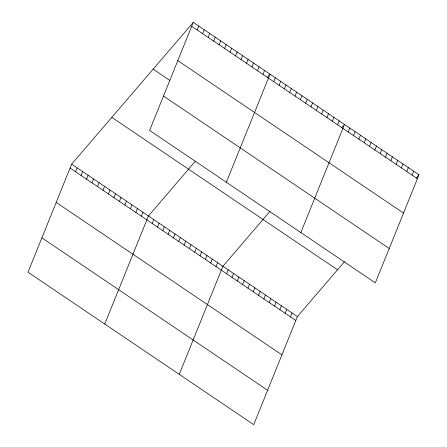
<?xml version="1.0" encoding="UTF-8"?>
<svg xmlns="http://www.w3.org/2000/svg" width="447" height="447" viewBox="0 0 447 447"><rect width="100%" height="100%" fill="white"/><g stroke="black" fill="none" stroke-linecap="round" stroke-linejoin="round"><path stroke-width="0.67" d="M193.272 22.35L149.605 130.423L375.329 282.856L418.99 174.788L193.272 22.35L71.671 164.144L28.01 272.212L253.728 424.65L297.395 316.577L344.408 261.752M75.571 171.76L77.152 167.843M81.052 175.464L82.634 171.547M86.534 179.163L88.12 175.252M92.015 182.868L93.602 178.951M97.496 186.572L99.083 182.655M102.983 190.271L104.564 186.354M108.465 193.976L110.046 190.059M113.946 197.675L115.527 193.758M119.427 201.379L121.008 197.462M124.909 205.078L126.49 201.161M197.172 29.971L198.753 26.055M130.39 208.783L131.971 204.866M202.653 33.67L204.234 29.753M135.871 212.481L137.452 208.565M208.134 37.375L209.716 33.458M141.353 216.186L142.934 212.269M213.616 41.074L215.197 37.157M104.754 324.041L148.415 215.974L195.434 161.143M219.097 44.778L220.678 40.861M152.153 223.483L153.74 219.566M224.578 48.477L226.16 44.56M157.478 227.076L159.059 223.159M230.06 52.182L231.641 48.265M162.797 230.669L164.379 226.752M235.541 55.881L237.128 51.964M168.117 234.262L169.698 230.345M241.022 59.585L242.609 55.668M173.436 237.854L175.017 233.937M246.509 63.284L248.091 59.373M178.755 241.447L180.342 237.53M251.991 66.989L253.572 63.072M184.08 245.04L185.661 241.123M257.472 70.693L259.053 66.776M189.399 248.633L190.981 244.716M262.953 74.392L264.535 70.475M194.719 252.225L196.3 248.308M226.35 182.247L270.016 74.18L267.177 77.487M200.038 255.818L201.625 251.901M273.754 81.689L275.335 77.772M205.363 259.411L206.944 255.494M279.073 85.282L280.655 81.365M210.682 263.004L212.264 259.087M284.393 88.875L285.979 84.958M216.002 266.596L217.583 262.68M289.717 92.468L291.299 88.551M179.241 374.346L222.902 266.272L269.921 211.448M295.037 96.06L296.618 92.143M226.64 273.787L228.227 269.871M300.356 99.653L301.937 95.736M231.965 277.38L233.546 273.463M305.675 103.246L307.262 99.329M237.284 280.973L238.866 277.056M311 106.839L312.582 102.922M242.604 284.566L244.185 280.649M316.32 110.431L317.901 106.515M247.923 288.159L249.51 284.242M321.639 114.024L323.22 110.107M253.248 291.751L254.829 287.834M326.958 117.617L328.539 113.7M258.567 295.344L260.148 291.427M332.277 121.21L333.864 117.293M263.886 298.937L265.468 295.02M337.602 124.808L339.184 120.891M269.206 302.53L270.787 298.613M300.842 232.552L344.503 124.484L341.664 127.792M274.525 306.122L276.112 302.206M348.241 131.994L349.822 128.077M279.85 309.715L281.431 305.798M353.56 135.586L355.147 131.669M285.169 313.308L286.75 309.391M358.885 139.179L360.466 135.262M290.489 316.901L292.07 312.984M364.204 142.772L365.786 138.855M369.524 146.365L371.105 142.448M374.843 149.957L376.424 146.04M380.162 153.55L381.749 149.633M385.487 157.143L387.068 153.226M390.807 160.736L392.388 156.819M396.126 164.328L397.707 160.412M401.445 167.921L403.032 164.004M406.77 171.514L408.351 167.597M412.089 175.107L413.671 171.19M416.151 178.096L418.99 174.788M191.69 26.267L417.409 178.699M177.8 60.636L403.524 213.074M153.142 69.14L169.586 80.248M163.496 96.049L389.214 248.487M111.8 117.349L337.519 269.787M71.671 164.144L297.395 316.577M70.09 168.061L295.808 320.493M56.205 202.43L281.923 354.868M41.895 237.843L267.613 390.281"/></g></svg>
